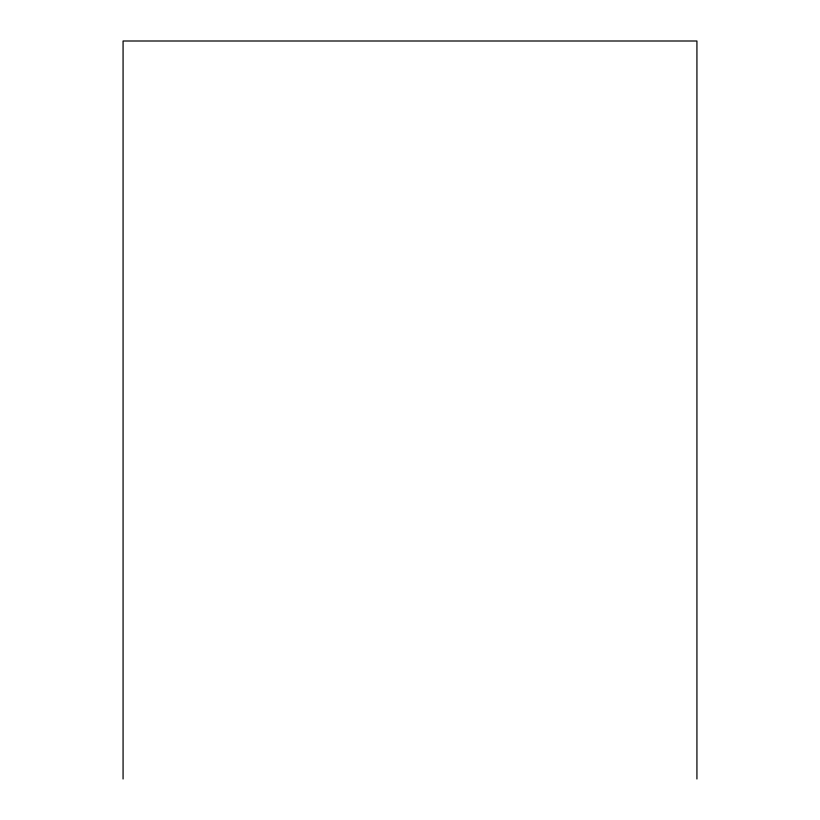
<?xml version="1.0" encoding="UTF-8"?>
<svg xmlns="http://www.w3.org/2000/svg" width="820" height="820" viewBox="0 0 820 820"><rect width="100%" height="100%" fill="white"/><g stroke="black" fill="none" stroke-linecap="round" stroke-linejoin="round"><path stroke-width="1.23" d="M696.928 779L696.928 41L123.072 41L123.072 779"/></g></svg>
